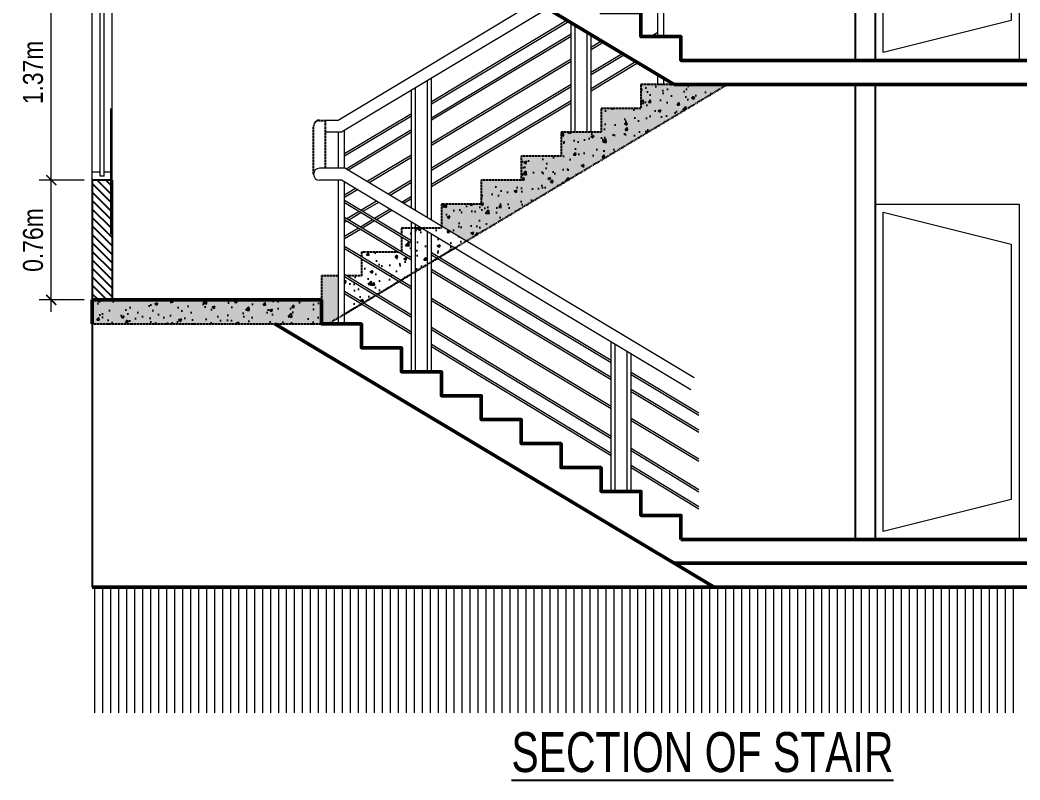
# Model space of a CAD drawing. Header units: inches. Extents: x -4010 to 65129, y -40138 to -1318.
# Drawn here: x 36988.7 to 37239.1, y -38441.5 to -38251.1 of the extents above; entities that cross this region are included whole.
import ezdxf

# ---------------------------------------------------------------- set-up
doc = ezdxf.new("R2010")
doc.units = ezdxf.units.IN
doc.header["$MEASUREMENT"] = 0
doc.header["$PDMODE"] = 99
doc.linetypes.add('ACAD_ISO04W100', pattern=[30.5, 24, -3, 0.5, -3])
doc.linetypes.add('DASHED2', pattern=[0.375, 0.25, -0.125])
for name, color, linetype, lineweight in [('Column', 2, 'Continuous', 50), ('Dimension', 7, 'Continuous', 15), ('door', 132, 'Continuous', 15), ('FLOOR CASE', 251, 'Continuous', 13), ('GRID', 8, 'ACAD_ISO04W100', 15), ('LOW-WALL', 4, 'Continuous', 20), ('RAIL', 200, 'Continuous', 13), ('RAILING', 2, 'Continuous', 13), ('win', 96, 'Continuous', 15), ('Window', 253, 'Continuous', 18)]:
    doc.layers.add(name, color=color, linetype=linetype, lineweight=lineweight)
for name, color, linetype in [('Hatch', 3, 'Continuous'), ('Stair', 190, 'DASHED2'), ('TEX', 7, 'Continuous'), ('wall', 3, 'Continuous')]:
    doc.layers.add(name, color=color, linetype=linetype)
doc.styles.add('NARROW', font='ARIALN.TTF')
doc.styles.add('SW', font='swisscl.ttf')
doc.dimstyles.new('3-16', dxfattribs={"dimtxt": 5, "dimasz": 2.5, "dimexe": 3, "dimexo": 2, "dimgap": 2, "dimtad": 1, "dimdec": 1, "dimzin": 3, "dimdsep": 46, "dimlunit": 4, "dimtxsty": 'NARROW', "dimblk": 'ARCHTICK', "dimcen": 0, "dimdle": 3, "dimclrd": 256, "dimclre": 256, "dimclrt": 7, "dimaunit": 1, "dimadec": 3, "dimazin": 1, "dimtfac": 1, "dimtdec": 1, "dimtofl": 0, "dimtmove": 0, "dimatfit": 3, "dimldrblk": 'CLOSED', "dimfxl": 1, "dimtolj": 1, "dimtzin": 0, "dimlwd": -1, "dimlwe": -1, "dimarcsym": 0})
pattern_1 = [(50, (26383.3907, -24149.754), (7.1726018, -0.6275213), [0.75, -8.25]), (355, (26383.391, -24149.754), (-1.3875133, 7.5219213), [0.6, -6.6]), (100.4514, (26383.9884, -24149.8066), (5.7850938, 6.8943954), [0.637402, -7.011421]), (46.1842, (26383.391, -24147.754), (10.6724105, -1.65519), [1.125, -12.375]), (96.6356, (26384.28, -24147.892), (9.346627, 9.741179), [0.956103, -10.51713]), (351.1842, (26383.391, -24147.754), (9.3466195, 9.741186), [0.9, -9.9]), (21, (26384.3907, -24148.254), (5.9690705, -4.026189), [0.75, -8.25]), (326, (26384.391, -24148.254), (2.4331533, 7.2515005), [0.6, -6.6]), (71.4514, (26384.888, -24148.59), (8.4022263, 3.225305), [0.637402, -7.011421]), (37.5, (26383.3907, -24149.7543), (0.12159855, 3.32893854), [0, -6.52, 0, -6.7, 0, -6.625]), (7.5, (26383.3907, -24149.7543), (2.6306954, 3.9441171), [0, -3.82, 0, -6.37, 0, -2.525]), (327.5, (26381.1607, -24149.7543), (5.33822436, -0.2255487), [0, -2.5, 0, -7.8, 0, -10.35]), (317.5, (26380.1607, -24149.7543), (5.8318617, 1.0010498), [0, -3.25, 0, -5.18, 0, -7.35])]

# ---------------------------------------------------------------- blocks, each defined once
blk = doc.blocks.new('_ArchTick')
at = {"layer": 'GRID', "color": 0, "const_width": 0.15}
blk.add_lwpolyline([(-0.5, -0.5), (0.5, 0.5)], dxfattribs=at)
blk = doc.blocks.new('*D1381')
at = {"layer": 'Defpoints', "color": 0}
for p in [(36996.54, -38291.25), (37006.8, -38291.25), (37006.8, -38321.25)]:
    blk.add_point(p, dxfattribs=at)
at = {"layer": 'Dimension'}
for p, q in [((36996.54, -38324.25), (36996.54, -38288.25)), ((37004.8, -38291.25), (36993.54, -38291.25)), ((37004.8, -38321.25), (36993.54, -38321.25))]:
    blk.add_line(p, q, dxfattribs=at)
at = {"layer": 'Dimension', "xscale": 2.5, "yscale": 2.5, "zscale": 2.5}
for p, rotation in [((36996.54, -38291.25), 90), ((36996.54, -38321.25), 270)]:
    blk.add_blockref('_ArchTick', p, dxfattribs=dict(at, rotation=rotation))
at = {"layer": 'Dimension', "color": 7, "insert": (36991.99, -38306.25), "char_height": 5, "attachment_point": 5, "rotation": 90, "style": 'NARROW'}
blk.add_mtext('\\A1;0.76m', dxfattribs=at)
blk = doc.blocks.new('_Closed')
at = {"layer": 'wall', "color": 0, "lineweight": -2}
for p, q in [((-1, 0.17), (0, 0)), ((-1, 0.17), (-1, -0.17)), ((0, 0), (-1, -0.17)), ((0, 0), (-1, 0))]:
    blk.add_line(p, q, dxfattribs=at)
blk = doc.blocks.new('*D1382')
at = {"layer": 'Defpoints', "color": 0}
for p in [(36996.54, -38237.25), (37006.8, -38237.25), (37006.8, -38291.25)]:
    blk.add_point(p, dxfattribs=at)
at = {"layer": 'Dimension'}
for p, q in [((36996.54, -38294.25), (36996.54, -38234.25)), ((37004.8, -38237.25), (36993.54, -38237.25)), ((37004.8, -38291.25), (36993.54, -38291.25))]:
    blk.add_line(p, q, dxfattribs=at)
at = {"layer": 'Dimension', "xscale": 2.5, "yscale": 2.5, "zscale": 2.5}
for p, rotation in [((36996.54, -38237.25), 90), ((36996.54, -38291.25), 270)]:
    blk.add_blockref('_ArchTick', p, dxfattribs=dict(at, rotation=rotation))
at = {"layer": 'Dimension', "color": 7, "insert": (36991.99, -38264.25), "char_height": 5, "attachment_point": 5, "rotation": 90, "style": 'NARROW'}
blk.add_mtext('\\A1;1.37m', dxfattribs=at)

msp = doc.modelspace()

# ---------------------------------------------------------------- hatches: boundary and pattern name
at = {"layer": 'Hatch'}
h = msp.add_hatch(dxfattribs=at)
h.set_pattern_fill('ANSI31', color=256, scale=12, style=0)
h.set_pattern_definition([(135, (31404.86, -19542.235), (1.06066017, 1.06066017), [])])
h.paths.add_polyline_path([(37006.796, -38219.254), (37011.796, -38219.254), (37011.796, -38231.254), (37006.796, -38231.254)])
h.paths.add_polyline_path([(37006.796, -38291.254), (37011.796, -38291.254), (37011.796, -38321.254), (37006.796, -38321.254)])
h = msp.add_hatch(dxfattribs=at)
h.set_pattern_fill('AR-CONC', color=256, style=0)
h.set_pattern_definition(pattern_1)
h.paths.add_polyline_path([(37064.224, -38321.254), (37006.796, -38321.254), (37006.796, -38327.254), (37064.224, -38327.254)])
h.paths.add_polyline_path([(37068.474, -38315.254), (37064.224, -38315.254), (37064.224, -38321.254), (37064.224, -38327.254), (37065.886, -38327.254), (37068.474, -38325.701)])
h.paths.add_polyline_path([(37165.886, -38267.254), (37152.562, -38267.254), (37144.224, -38267.254), (37144.224, -38273.254), (37134.224, -38273.254), (37134.224, -38279.254), (37124.224, -38279.254), (37124.224, -38285.254), (37114.224, -38285.254), (37114.224, -38291.254), (37104.224, -38291.254), (37104.224, -38297.254), (37094.224, -38297.254), (37094.224, -38302.756), (37100.471, -38306.504)])
h = msp.add_hatch(dxfattribs=at)
h.set_pattern_fill('AR-CONC', color=256, style=0)
h.set_pattern_definition(pattern_1)
h.paths.add_polyline_path([(37165.886, -38267.254), (37152.562, -38267.254), (37144.224, -38267.254), (37144.224, -38273.254), (37134.224, -38273.254), (37134.224, -38279.254), (37124.224, -38279.254), (37124.224, -38285.254), (37114.224, -38285.254), (37114.224, -38291.254), (37104.224, -38291.254), (37104.224, -38297.254), (37094.224, -38297.254), (37094.224, -38302.756), (37100.471, -38306.504)])
h = msp.add_hatch(dxfattribs=at)
h.set_pattern_fill('AR-CONC', color=256, style=0)
h.set_pattern_definition(pattern_1)
h.paths.add_polyline_path([(37097.555, -38308.253), (37100.471, -38306.504), (37094.224, -38302.756), (37094.224, -38303.254), (37089.224, -38303.254)])
h.paths.add_polyline_path([(37093.668, -38310.585), (37097.555, -38308.253), (37091.724, -38304.754), (37091.724, -38309.419)])
h.paths.add_polyline_path([(37090.724, -38304.154), (37089.224, -38303.254), (37087.724, -38303.254), (37087.724, -38314.151), (37090.724, -38312.351)])
h.paths.add_polyline_path([(37086.724, -38307.002), (37084.224, -38305.502), (37084.224, -38309.167), (37086.724, -38310.667)])
h.paths.add_polyline_path([(37086.724, -38303.254), (37084.224, -38303.254), (37084.224, -38304.919), (37086.724, -38306.419)])
h.paths.add_polyline_path([(37083.398, -38309.254), (37074.224, -38309.254), (37074.224, -38310.434), (37084.073, -38316.342), (37086.724, -38314.751), (37086.724, -38311.25)])
h.paths.add_polyline_path([(37074.224, -38311.017), (37074.224, -38315.254), (37070.542, -38315.254), (37078.165, -38319.887), (37083.587, -38316.634)])
h.paths.add_polyline_path([(37077.681, -38320.178), (37069.974, -38315.494), (37069.974, -38319.175), (37074.633, -38322.006)])
h.paths.add_polyline_path([(37069.974, -38319.76), (37069.974, -38324.801), (37074.149, -38322.297)])
h = msp.add_hatch(dxfattribs=at)
h.set_pattern_fill('AR-CONC', color=256, style=0)
h.set_pattern_definition(pattern_1)
h.paths.add_polyline_path([(37064.224, -38327.254), (37064.224, -38321.254), (37006.796, -38321.254), (37006.796, -38327.254)])
at = {"layer": 'Stair'}
h = msp.add_hatch(dxfattribs=at)
h.set_pattern_fill('AR-CONC', color=256, scale=30, style=0)
h.set_pattern_definition([(50, (26383.39, -24149.75), (215.178, -18.8256), [22.5, -247.5]), (355, (26383.4, -24149.75), (-41.6254, 225.6576), [18, -198]), (100.4514, (26401.32, -24151.32), (173.5528, 206.8319), [19.122, -210.3426]), (46.1842, (26383.4, -24089.75), (320.1723, -49.6557), [33.75, -371.25]), (96.6356, (26410.07, -24093.9), (280.399, 292.2354), [28.683, -315.514]), (351.1842, (26383.4, -24089.75), (280.3986, 292.2356), [27, -297]), (21, (26413.39, -24104.75), (179.0721, -120.7857), [22.5, -247.5]), (326, (26413.4, -24104.75), (72.9946, 217.545), [18, -198]), (71.4514, (26428.31, -24114.82), (252.0668, 96.7591), [19.122, -210.3426]), (37.5, (26383.39, -24149.754), (3.64796, 99.86816), [0, -195.6, 0, -201, 0, -198.75]), (7.5, (26383.39, -24149.75), (78.92086, 118.3235), [0, -114.6, 0, -191.1, 0, -75.75]), (327.5, (26316.49, -24149.754), (160.14673, -6.76646), [0, -75, 0, -234, 0, -310.5]), (317.5, (26286.49, -24149.75), (174.9559, 30.0315), [0, -97.5, 0, -155.4, 0, -220.5])])
h.paths.add_polyline_path([(37124.224, -38285.254), (37114.224, -38285.254), (37114.224, -38291.254), (37104.224, -38291.254), (37104.224, -38297.254), (37094.224, -38297.254), (37094.224, -38302.756), (37100.471, -38306.504), (37165.886, -38267.254), (37152.562, -38267.254), (37144.224, -38267.254), (37144.224, -38273.254), (37134.224, -38273.254), (37134.224, -38279.254), (37124.224, -38279.254)])

# ---------------------------------------------------------------- linework, layer by layer
at = {"layer": 'Column'}
for p, q in [((37152.562, -38267.254), (37052.562, -38207.254)), ((37222.506, -38261.254), (37450.405, -38261.254)), ((37212.506, -38267.254), (37152.562, -38267.254)), ((37222.506, -38267.254), (37212.506, -38267.254)), ((37212.506, -38267.254), (37212.506, -38267.254)), ((37222.506, -38267.254), (37450.405, -38267.254)), ((37006.796, -38327.254), (37006.796, -38321.254)), ((37064.224, -38321.254), (37006.796, -38321.254)), ((37052.562, -38327.254), (37162.562, -38393.254)), ((37154.224, -38381.254), (37222.506, -38381.254)), ((37222.506, -38381.254), (37450.405, -38381.254)), ((37152.562, -38387.254), (37222.506, -38387.254)), ((37222.506, -38387.254), (37455.405, -38387.254)), ((37006.796, -38393.254), (37455.405, -38393.254))]:
    msp.add_line(p, q, dxfattribs=at)
for points in [[(37222.506, -38261.254), (37154.224, -38261.254), (37154.224, -38255.254), (37144.224, -38255.254), (37144.224, -38249.254), (37134.224, -38249.254), (37134.224, -38243.254), (37124.224, -38243.254), (37124.224, -38237.254), (37114.224, -38237.254), (37114.224, -38231.254), (37104.224, -38231.254), (37104.224, -38225.254), (37094.224, -38225.254), (37094.224, -38219.254), (37084.224, -38219.254), (37084.224, -38213.254), (37074.224, -38213.254), (37074.224, -38207.254), (37064.224, -38207.254), (37064.224, -38201.254), (37006.796, -38201.254)], [(37154.224, -38381.254), (37154.224, -38375.254), (37144.224, -38375.254), (37144.224, -38369.254), (37134.224, -38369.254), (37134.224, -38363.254), (37124.224, -38363.254), (37124.224, -38357.254), (37114.224, -38357.254), (37114.224, -38351.254), (37104.224, -38351.254), (37104.224, -38345.254), (37094.224, -38345.254), (37094.224, -38339.254), (37084.224, -38339.254), (37084.224, -38333.254), (37074.224, -38333.254), (37074.224, -38327.254), (37064.224, -38327.254), (37064.224, -38321.254), (37064.224, -38321.254), (37064.224, -38321.254)]]:
    msp.add_lwpolyline(points, dxfattribs=at)
at = {"layer": 'door'}
for points in [[(37238.891, -38261.254), (37202.891, -38261.254), (37202.891, -38177.254), (37238.891, -38177.254)], [(37236.891, -38251.254), (37204.891, -38259.254), (37204.891, -38179.254), (37236.891, -38187.254)], [(37238.891, -38381.254), (37202.891, -38381.254), (37202.891, -38297.254), (37238.891, -38297.254)], [(37236.891, -38371.254), (37204.891, -38379.254), (37204.891, -38299.254), (37236.891, -38307.254)]]:
    msp.add_lwpolyline(points, close=True, dxfattribs=at)
at = {"layer": 'FLOOR CASE'}
for p, q in [((37149.974, -38255.254), (37149.974, -38231.254)), ((37148.474, -38255.254), (37148.474, -38231.704)), ((37117.978, -38246.504), (37068.393, -38276.254)), ((37120.893, -38248.253), (37069.224, -38279.254)), ((37125.752, -38251.168), (37091.724, -38271.585)), ((37126.238, -38251.46), (37091.724, -38272.168)), ((37126.724, -38279.254), (37126.724, -38251.751)), ((37127.724, -38279.254), (37127.724, -38252.351)), ((37126.724, -38254.667), (37091.724, -38275.667)), ((37126.724, -38255.25), (37091.724, -38276.25)), ((37130.724, -38279.254), (37130.724, -38254.151)), ((37131.724, -38279.254), (37131.724, -38254.751)), ((37134.4, -38256.357), (37131.724, -38257.963)), ((37148.474, -38254.209), (37146.731, -38255.254)), ((37148.474, -38254.792), (37147.703, -38255.254)), ((37134.886, -38256.649), (37131.724, -38258.546)), ((37126.724, -38260.963), (37091.724, -38281.963)), ((37139.647, -38259.505), (37131.724, -38264.259)), ((37140.133, -38259.797), (37131.724, -38264.842)), ((37126.724, -38261.546), (37091.724, -38282.546)), ((37143.048, -38261.546), (37131.724, -38268.34)), ((37143.534, -38261.837), (37131.724, -38268.923)), ((37090.724, -38300.656), (37090.724, -38266.354)), ((37091.724, -38301.256), (37091.724, -38265.754)), ((37148.474, -38267.254), (37148.474, -38264.801)), ((37149.974, -38267.254), (37149.974, -38265.701)), ((37086.724, -38298.256), (37086.724, -38268.754)), ((37087.724, -38298.856), (37087.724, -38268.154)), ((37126.724, -38267.259), (37091.724, -38288.259)), ((37126.724, -38267.842), (37091.724, -38288.842)), ((37148.474, -38267.254), (37149.974, -38267.254)), ((37126.724, -38271.34), (37091.724, -38292.34)), ((37126.724, -38271.923), (37091.724, -38292.923)), ((37068.393, -38276.254), (37065.224, -38276.254)), ((37086.724, -38274.585), (37069.974, -38284.635)), ((37086.724, -38275.168), (37069.974, -38285.218)), ((37069.974, -38288.254), (37069.974, -38278.804)), ((37086.724, -38278.667), (37070.4, -38288.461)), ((37069.224, -38279.254), (37065.224, -38279.254)), ((37068.474, -38288.254), (37068.474, -38279.254)), ((37086.724, -38279.25), (37070.886, -38288.753)), ((37086.724, -38284.963), (37075.647, -38291.609)), ((37086.724, -38285.546), (37076.133, -38291.901)), ((37086.724, -38291.259), (37080.893, -38294.757)), ((37072.731, -38293.359), (37069.974, -38295.013)), ((37073.217, -38293.65), (37069.974, -38295.596)), ((37086.724, -38291.842), (37081.379, -38295.049)), ((37077.978, -38296.506), (37074.091, -38298.839)), ((37086.724, -38295.34), (37084.295, -38296.798)), ((37086.724, -38295.923), (37084.781, -38297.09)), ((37078.464, -38296.798), (37074.576, -38299.13)), ((37081.379, -38298.547), (37077.492, -38300.88)), ((37081.865, -38298.839), (37077.978, -38301.171)), ((37070.065, -38301.254), (37069.974, -38301.309)), ((37073.605, -38299.13), (37070.551, -38300.963)), ((37074.091, -38299.422), (37071.037, -38301.254)), ((37077.006, -38301.171), (37073.952, -38303.004)), ((37077.492, -38301.463), (37074.438, -38303.295)), ((37070.551, -38301.546), (37069.974, -38301.892)), ((37073.466, -38303.295), (37069.974, -38305.39)), ((37073.952, -38303.587), (37069.974, -38305.973))]:
    msp.add_line(p, q, dxfattribs=at)
at = {"layer": 'LOW-WALL'}
for p, q in [((37070.055, -38288.254), (37063.724, -38288.254)), ((37157.555, -38340.754), (37070.055, -38288.254)), ((37062.224, -38289.754), (37062.224, -38289.754)), ((37069.224, -38291.254), (37063.724, -38291.254)), ((37156.724, -38343.754), (37069.224, -38291.254))]:
    msp.add_line(p, q, dxfattribs=at)
for start, end in [(90, 180), (180, 270)]:
    msp.add_arc((37063.724, -38289.754), 1.5, start, end, dxfattribs=at)
at = {"layer": 'RAIL'}
for p, q in [((37086.724, -38306.419), (37069.974, -38296.369)), ((37086.724, -38307.002), (37069.974, -38296.952)), ((37086.724, -38310.667), (37069.974, -38300.617)), ((37086.724, -38311.25), (37069.974, -38301.2)), ((37086.724, -38339.254), (37086.724, -38301.754)), ((37087.724, -38339.254), (37087.724, -38302.354)), ((37090.724, -38339.254), (37090.724, -38304.154)), ((37091.724, -38339.254), (37091.724, -38304.754)), ((37086.724, -38317.934), (37069.974, -38307.884)), ((37086.724, -38318.517), (37069.974, -38308.467)), ((37136.724, -38336.419), (37091.724, -38309.419)), ((37136.724, -38337.002), (37091.724, -38310.002)), ((37136.724, -38340.667), (37091.724, -38313.667)), ((37086.724, -38325.088), (37069.974, -38314.909)), ((37086.724, -38325.673), (37069.974, -38315.494)), ((37136.724, -38341.25), (37091.724, -38314.25)), ((37086.724, -38329.354), (37069.974, -38319.175)), ((37086.724, -38329.939), (37069.974, -38319.76)), ((37136.724, -38347.934), (37091.724, -38320.934)), ((37136.724, -38348.517), (37091.724, -38321.517)), ((37136.724, -38355.473), (37091.724, -38328.127)), ((37136.724, -38356.058), (37091.724, -38328.712)), ((37136.724, -38359.739), (37091.724, -38332.392)), ((37136.724, -38360.324), (37091.724, -38332.977)), ((37136.724, -38369.254), (37136.724, -38331.754)), ((37137.724, -38369.254), (37137.724, -38332.354)), ((37140.724, -38369.254), (37140.724, -38334.154)), ((37141.724, -38369.254), (37141.724, -38334.754)), ((37158.724, -38349.619), (37141.724, -38339.419)), ((37158.724, -38350.202), (37141.724, -38340.002)), ((37158.724, -38353.867), (37141.724, -38343.667)), ((37158.724, -38354.45), (37141.724, -38344.25)), ((37158.724, -38361.134), (37141.724, -38350.934)), ((37158.724, -38361.717), (37141.724, -38351.517)), ((37158.724, -38368.842), (37141.724, -38358.511)), ((37158.724, -38369.427), (37141.724, -38359.096)), ((37158.724, -38373.108), (37141.724, -38362.777)), ((37158.724, -38373.693), (37141.724, -38363.362))]:
    msp.add_line(p, q, dxfattribs=at)
at = {"layer": 'RAILING'}
for p, q in [((37148.474, -38255.254), (37148.474, -38218.804)), ((37149.974, -38255.254), (37149.974, -38219.254)), ((37068.474, -38327.254), (37068.474, -38291.254)), ((37069.974, -38327.254), (37069.974, -38291.704))]:
    msp.add_line(p, q, dxfattribs=at)
at = {"layer": 'Stair'}
for p, q in [((37063.724, -38276.254), (37065.224, -38276.254)), ((37065.224, -38288.254), (37065.224, -38276.254)), ((37062.224, -38289.754), (37062.224, -38277.754)), ((37062.224, -38277.754), (37062.224, -38277.754)), ((37064.224, -38321.254), (37064.224, -38321.254)), ((37064.224, -38321.254), (37064.224, -38321.254))]:
    msp.add_line(p, q, dxfattribs=at)
for points in [[(37006.796, -38327.254), (37065.886, -38327.254), (37165.886, -38267.254)], [(37152.562, -38267.254), (37152.562, -38267.254), (37144.224, -38267.254), (37144.224, -38273.254), (37134.224, -38273.254), (37134.224, -38279.254), (37124.224, -38279.254), (37124.224, -38285.254), (37114.224, -38285.254), (37114.224, -38291.254), (37104.224, -38291.254), (37104.224, -38297.254), (37094.224, -38297.254), (37094.224, -38303.254), (37084.224, -38303.254), (37084.224, -38304.919)], [(37089.224, -38303.254), (37087.724, -38303.254)], [(37084.224, -38305.502), (37084.224, -38309.167)], [(37093.668, -38310.585), (37097.555, -38308.253)], [(37074.224, -38311.017), (37074.224, -38315.254), (37070.542, -38315.254)], [(37083.398, -38309.254), (37074.224, -38309.254), (37074.224, -38310.434)], [(37091.724, -38311.751), (37093.182, -38310.877)], [(37087.724, -38314.151), (37090.724, -38312.351)], [(37068.474, -38315.254), (37064.224, -38315.254), (37064.224, -38321.254)], [(37084.073, -38316.342), (37086.724, -38314.751)], [(37078.165, -38319.887), (37083.587, -38316.634)], [(37074.633, -38322.006), (37077.681, -38320.178)], [(37069.974, -38324.801), (37074.149, -38322.297)], [(37065.886, -38327.254), (37068.474, -38325.701)]]:
    msp.add_lwpolyline(points, dxfattribs=at)
msp.add_arc((37063.724, -38277.754), 1.5, 90, 180, dxfattribs=at)
at = {"layer": 'wall'}
for p, q in [((37197.891, -38147.254), (37197.891, -38261.254)), ((37197.891, -38147.254), (37197.891, -38261.254)), ((37202.891, -38147.254), (37202.891, -38261.254)), ((37197.891, -38267.254), (37197.891, -38381.254)), ((37197.891, -38267.254), (37197.891, -38381.254)), ((37202.891, -38267.254), (37202.891, -38381.254)), ((37011.796, -38291.254), (37006.796, -38291.254)), ((37006.796, -38291.254), (37006.796, -38393.254)), ((37011.796, -38291.254), (37011.796, -38321.254))]:
    msp.add_line(p, q, dxfattribs=at)
at = {"layer": 'win'}
for p, q in [((37011.391, -38273.254), (37011.391, -38304.754)), ((37007.402, -38393.254), (37007.402, -38424.754)), ((37009.402, -38393.254), (37009.402, -38424.754)), ((37011.402, -38393.254), (37011.402, -38424.754)), ((37013.402, -38393.254), (37013.402, -38424.754)), ((37013.402, -38393.254), (37013.402, -38424.754)), ((37015.402, -38393.254), (37015.402, -38424.754)), ((37017.402, -38393.254), (37017.402, -38424.754)), ((37019.402, -38393.254), (37019.402, -38424.754)), ((37021.402, -38393.254), (37021.402, -38424.754)), ((37023.402, -38393.254), (37023.402, -38424.754)), ((37025.402, -38393.254), (37025.402, -38424.754)), ((37027.402, -38393.254), (37027.402, -38424.754)), ((37027.402, -38393.254), (37027.402, -38424.754)), ((37029.402, -38393.254), (37029.402, -38424.754)), ((37029.402, -38393.254), (37029.402, -38424.754)), ((37031.402, -38393.254), (37031.402, -38424.754)), ((37033.402, -38393.254), (37033.402, -38424.754)), ((37035.402, -38393.254), (37035.402, -38424.754)), ((37037.402, -38393.254), (37037.402, -38424.754)), ((37039.402, -38393.254), (37039.402, -38424.754)), ((37041.402, -38393.254), (37041.402, -38424.754)), ((37041.402, -38393.254), (37041.402, -38424.754)), ((37043.402, -38393.254), (37043.402, -38424.754)), ((37043.402, -38393.254), (37043.402, -38424.754)), ((37043.402, -38393.254), (37043.402, -38424.754)), ((37045.402, -38393.254), (37045.402, -38424.754)), ((37047.402, -38393.254), (37047.402, -38424.754)), ((37049.402, -38393.254), (37049.402, -38424.754)), ((37051.402, -38393.254), (37051.402, -38424.754)), ((37053.402, -38393.254), (37053.402, -38424.754)), ((37055.391, -38393.254), (37055.391, -38424.754)), ((37057.391, -38393.254), (37057.391, -38424.754)), ((37057.391, -38393.254), (37057.391, -38424.754)), ((37059.391, -38393.254), (37059.391, -38424.754)), ((37059.391, -38393.254), (37059.391, -38424.754)), ((37061.391, -38393.254), (37061.391, -38424.754)), ((37063.391, -38393.254), (37063.391, -38424.754)), ((37065.391, -38393.254), (37065.391, -38424.754)), ((37067.391, -38393.254), (37067.391, -38424.754)), ((37069.391, -38393.254), (37069.391, -38424.754)), ((37071.391, -38393.254), (37071.391, -38424.754)), ((37073.391, -38393.254), (37073.391, -38424.754)), ((37073.391, -38393.254), (37073.391, -38424.754)), ((37075.391, -38393.254), (37075.391, -38424.754)), ((37075.391, -38393.254), (37075.391, -38424.754)), ((37077.391, -38393.254), (37077.391, -38424.754)), ((37079.391, -38393.254), (37079.391, -38424.754)), ((37081.391, -38393.254), (37081.391, -38424.754)), ((37083.391, -38393.254), (37083.391, -38424.754)), ((37085.391, -38393.254), (37085.391, -38424.754)), ((37087.391, -38393.254), (37087.391, -38424.754)), ((37089.391, -38393.254), (37089.391, -38424.754)), ((37089.391, -38393.254), (37089.391, -38424.754)), ((37091.391, -38393.254), (37091.391, -38424.754)), ((37091.391, -38393.254), (37091.391, -38424.754)), ((37093.391, -38393.254), (37093.391, -38424.754)), ((37095.391, -38393.254), (37095.391, -38424.754)), ((37097.391, -38393.254), (37097.391, -38424.754)), ((37099.391, -38393.254), (37099.391, -38424.754)), ((37101.391, -38393.254), (37101.391, -38424.754)), ((37103.391, -38393.254), (37103.391, -38424.754)), ((37105.391, -38393.254), (37105.391, -38424.754)), ((37105.391, -38393.254), (37105.391, -38424.754)), ((37107.391, -38393.254), (37107.391, -38424.754)), ((37107.391, -38393.254), (37107.391, -38424.754)), ((37109.391, -38393.254), (37109.391, -38424.754)), ((37111.391, -38393.254), (37111.391, -38424.754)), ((37113.391, -38393.254), (37113.391, -38424.754)), ((37115.391, -38393.254), (37115.391, -38424.754)), ((37117.391, -38393.254), (37117.391, -38424.754)), ((37119.391, -38393.254), (37119.391, -38424.754)), ((37121.391, -38393.254), (37121.391, -38424.754)), ((37121.391, -38393.254), (37121.391, -38424.754)), ((37123.391, -38393.254), (37123.391, -38424.754)), ((37123.391, -38393.254), (37123.391, -38424.754)), ((37125.391, -38393.254), (37125.391, -38424.754)), ((37127.391, -38393.254), (37127.391, -38424.754)), ((37129.391, -38393.254), (37129.391, -38424.754)), ((37131.391, -38393.254), (37131.391, -38424.754)), ((37133.391, -38393.254), (37133.391, -38424.754)), ((37135.391, -38393.254), (37135.391, -38424.754)), ((37137.391, -38393.254), (37137.391, -38424.754)), ((37137.391, -38393.254), (37137.391, -38424.754)), ((37139.391, -38393.254), (37139.391, -38424.754)), ((37141.391, -38393.254), (37141.391, -38424.754)), ((37143.391, -38393.254), (37143.391, -38424.754)), ((37145.391, -38393.254), (37145.391, -38424.754)), ((37147.391, -38393.254), (37147.391, -38424.754)), ((37149.391, -38393.254), (37149.391, -38424.754)), ((37151.391, -38393.254), (37151.391, -38424.754)), ((37151.391, -38393.254), (37151.391, -38424.754)), ((37153.391, -38393.254), (37153.391, -38424.754)), ((37153.391, -38393.254), (37153.391, -38424.754)), ((37155.391, -38393.254), (37155.391, -38424.754)), ((37157.391, -38393.254), (37157.391, -38424.754)), ((37159.391, -38393.254), (37159.391, -38424.754)), ((37161.391, -38393.254), (37161.391, -38424.754)), ((37163.391, -38393.254), (37163.391, -38424.754)), ((37165.391, -38393.254), (37165.391, -38424.754)), ((37167.391, -38393.254), (37167.391, -38424.754)), ((37167.391, -38393.254), (37167.391, -38424.754)), ((37169.391, -38393.254), (37169.391, -38424.754)), ((37169.391, -38393.254), (37169.391, -38424.754)), ((37171.391, -38393.254), (37171.391, -38424.754)), ((37173.391, -38393.254), (37173.391, -38424.754)), ((37175.391, -38393.254), (37175.391, -38424.754)), ((37177.391, -38393.254), (37177.391, -38424.754)), ((37179.391, -38393.254), (37179.391, -38424.754)), ((37181.391, -38393.254), (37181.391, -38424.754)), ((37183.391, -38393.254), (37183.391, -38424.754)), ((37183.391, -38393.254), (37183.391, -38424.754)), ((37185.391, -38393.254), (37185.391, -38424.754)), ((37185.391, -38393.254), (37185.391, -38424.754)), ((37187.391, -38393.254), (37187.391, -38424.754)), ((37189.391, -38393.254), (37189.391, -38424.754)), ((37191.391, -38393.254), (37191.391, -38424.754)), ((37193.391, -38393.254), (37193.391, -38424.754)), ((37195.391, -38393.254), (37195.391, -38424.754)), ((37197.391, -38393.254), (37197.391, -38424.754)), ((37199.391, -38393.254), (37199.391, -38424.754)), ((37199.391, -38393.254), (37199.391, -38424.754)), ((37201.391, -38393.254), (37201.391, -38424.754)), ((37201.391, -38393.254), (37201.391, -38424.754)), ((37203.391, -38393.254), (37203.391, -38424.754)), ((37205.391, -38393.254), (37205.391, -38424.754)), ((37207.391, -38393.254), (37207.391, -38424.754)), ((37209.391, -38393.254), (37209.391, -38424.754)), ((37211.391, -38393.254), (37211.391, -38424.754)), ((37213.391, -38393.254), (37213.391, -38424.754)), ((37215.391, -38393.254), (37215.391, -38424.754)), ((37215.391, -38393.254), (37215.391, -38424.754)), ((37217.391, -38393.254), (37217.391, -38424.754)), ((37217.391, -38393.254), (37217.391, -38424.754)), ((37219.391, -38393.254), (37219.391, -38424.754)), ((37221.391, -38393.254), (37221.391, -38424.754)), ((37223.391, -38393.254), (37223.391, -38424.754)), ((37225.391, -38393.254), (37225.391, -38424.754)), ((37227.391, -38393.254), (37227.391, -38424.754)), ((37229.391, -38393.254), (37229.391, -38424.754)), ((37231.391, -38393.254), (37231.391, -38424.754)), ((37231.391, -38393.254), (37231.391, -38424.754)), ((37231.391, -38393.254), (37231.391, -38424.754)), ((37233.391, -38393.254), (37233.391, -38424.754)), ((37233.391, -38393.254), (37233.391, -38424.754)), ((37235.391, -38393.254), (37235.391, -38424.754)), ((37237.391, -38393.254), (37237.391, -38424.754))]:
    msp.add_line(p, q, dxfattribs=at)
at = {"layer": 'Window'}
for p, q in [((37006.796, -38291.254), (37006.796, -38237.254)), ((37008.796, -38290.254), (37008.796, -38238.254)), ((37009.796, -38290.254), (37009.796, -38238.254)), ((37011.796, -38291.254), (37011.796, -38237.254)), ((37008.796, -38289.254), (37006.796, -38289.254)), ((37009.796, -38290.254), (37008.796, -38290.254)), ((37011.796, -38289.254), (37009.796, -38289.254))]:
    msp.add_line(p, q, dxfattribs=at)

# ---------------------------------------------------------------- texts
at = {"layer": 'TEX', "insert": (37111.775, -38434.619), "char_height": 10, "width": 264.64327, "attachment_point": 4, "style": 'SW'}
msp.add_mtext('{\\LSECTION OF STAIR }', dxfattribs=at)

# ---------------------------------------------------------------- dimensions: what is measured, and where the dimension line sits
at = {"layer": 'Dimension'}
for base, p1, p2, text, picture, middle in [((36996.54, -38237.254), (37006.796, -38291.254), (37006.796, -38237.254), '1.37m', '*D1382', (36991.987, -38264.254)), ((36996.54, -38291.254), (37006.796, -38321.254), (37006.796, -38291.254), '0.76m', '*D1381', (36991.987, -38306.254))]:
    dim = msp.add_linear_dim(base=base, p1=p1, p2=p2, angle=90, text=text, dimstyle='3-16', dxfattribs=at)
    dim.commit()
    dim.dimension.update_dxf_attribs({"geometry": picture, "text_midpoint": middle})

doc.saveas('drawing.dxf')
